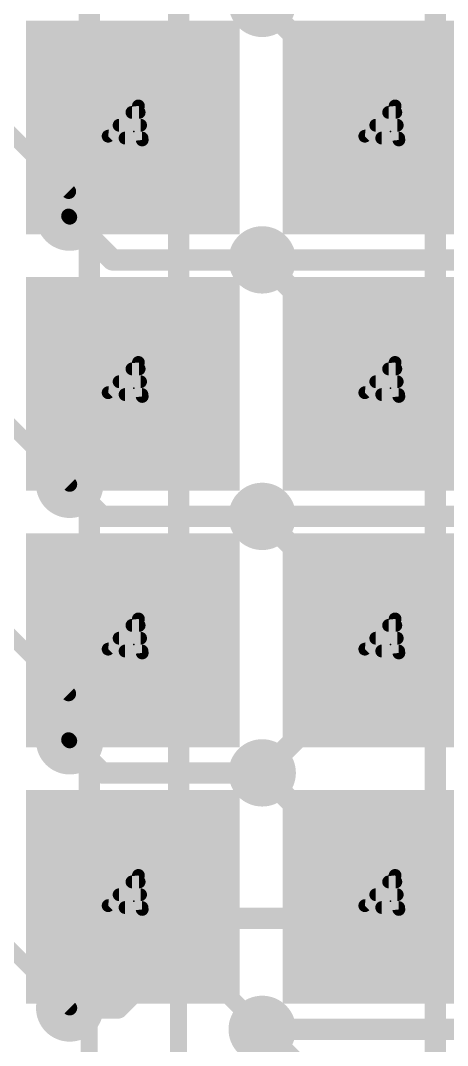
# Model space of a CAD drawing. Extents: x -0.1 to 66, y -0.1 to 31.
# Drawn here: x 9.72 to 14.79, y 5.98 to 18.16 of the extents above; entities that cross this region are included whole.
import ezdxf

# ---------------------------------------------------------------- set-up
doc = ezdxf.new("R2010")
doc.units = 0
for name, color, linetype in [('1', 12, 'CONTINUOUS'), ('16', 132, 'CONTINUOUS'), ('18', 110, 'CONTINUOUS'), ('21', 40, 'CONTINUOUS'), ('22', 6, 'CONTINUOUS'), ('23', 40, 'CONTINUOUS')]:
    doc.layers.add(name, color=color, linetype=linetype)

# ---------------------------------------------------------------- blocks, each defined once
blk = doc.blocks.new('RECT')
blk.add_solid([(-0.5, -0.5), (0.5, -0.5), (-0.5, 0.5), (0.5, 0.5)])
blk = doc.blocks.new('ROUNDV')
at = {"const_width": 0.5}
blk.add_lwpolyline([(0, -0.25, 1), (0, 0.25, 1), (0, -0.25)], format="xyb", dxfattribs=at)

msp = doc.modelspace()

# ---------------------------------------------------------------- linework, layer by layer
at = {"layer": '1'}
for points, const_width in [([(11.592, 16.3099), (11.592, 19.3579)], 0.254), ([(14.64, 16.3099), (14.64, 19.3579)], 0.254), ([(10.5314, 17.3705), (10.5314, 18.5135)], 0.254), ([(13.5794, 17.3705), (12.5857, 18.3642)], 0.254), ([(8.49, 17.926), (10.287, 16.129)], 0.1778), ([(11.592, 13.2619), (11.592, 16.3099)], 0.254), ([(14.64, 13.2619), (14.64, 16.3099)], 0.254), ([(10.287, 16.129), (10.287, 15.8369)], 0.1778), ([(10.5314, 15.5925), (10.2997, 15.8242)], 0.254), ([(10.287, 15.8369), (10.2997, 15.8242)], 0.1778), ([(10.5314, 14.3225), (10.5314, 15.5925)], 0.254), ([(13.5794, 14.3225), (12.5857, 15.3162)], 0.254), ([(9.271, 13.6779), (10.2997, 12.6492)], 0.1778), ([(11.592, 10.2139), (11.592, 13.2619)], 0.254), ([(14.64, 10.2139), (14.64, 13.2619)], 0.254), ([(10.5314, 12.4175), (10.2997, 12.6492)], 0.254), ([(10.5314, 11.2745), (10.5314, 12.4175)], 0.254), ([(12.5857, 12.2682), (13.5794, 11.2745)], 0.254), ([(8.89, 11.557), (10.287, 10.16)], 0.1778), ([(10.287, 10.16), (10.287, 9.6139)], 0.1778), ([(11.592, 7.1659), (11.592, 10.2139)], 0.254), ([(14.64, 7.1659), (14.64, 10.2139)], 0.254), ([(15.6337, 9.2202), (14.64, 10.2139)], 0.254), ([(10.5314, 9.3695), (10.2997, 9.6012)], 0.254), ([(10.287, 9.6139), (10.2997, 9.6012)], 0.1778), ([(10.5314, 8.2265), (10.5314, 9.3695)], 0.254), ([(13.5794, 8.2265), (12.5857, 9.2202)], 0.254), ([(9.398, 7.3279), (10.2997, 6.4262)], 0.1778), ([(11.592, 4.1179), (11.592, 7.1659)], 0.2032), ([(12.5857, 6.1722), (11.592, 7.1659)], 0.2032), ([(14.64, 4.1179), (14.64, 7.1659)], 0.254), ([(10.5314, 6.1945), (10.2997, 6.4262)], 0.2032), ([(10.5314, 5.1785), (10.5314, 6.1945)], 0.2032), ([(12.5857, 6.1722), (13.5794, 5.1785)], 0.254), ([(12.5857, 6.1722), (12.5857, 6.1722)], 0.2032)]:
    msp.add_lwpolyline(points, dxfattribs=dict(at, const_width=const_width))
for points, const_width in [([(10.4679, 17.3705, 1), (10.5949, 17.3705)], 0.127), ([(13.5345, 17.3256, 1), (13.6243, 17.4154)], 0.127), ([(11.6555, 16.3099, 1), (11.5285, 16.3099)], 0.127), ([(11.5285, 16.3099, 1), (11.6555, 16.3099)], 0.127), ([(14.7035, 16.3099, 1), (14.5765, 16.3099)], 0.127), ([(14.5765, 16.3099, 1), (14.7035, 16.3099)], 0.127), ([(10.3315, 16.129, 1), (10.2426, 16.129)], 0.0889), ([(10.2556, 16.0976, 1), (10.3184, 16.1604)], 0.0889), ([(10.3446, 15.8691, 1), (10.2548, 15.7793)], 0.127), ([(10.3184, 15.8683, 1), (10.2556, 15.8055)], 0.0889), ([(10.2426, 15.8369, 1), (10.3315, 15.8369)], 0.0889), ([(10.2683, 15.7928, 1), (10.3311, 15.8556)], 0.0889), ([(10.5949, 15.5925, 1), (10.4679, 15.5925)], 0.127), ([(10.4865, 15.5476, 1), (10.5763, 15.6374)], 0.127), ([(12.6306, 15.3611, 1), (12.5408, 15.2713)], 0.127), ([(10.4679, 14.3225, 1), (10.5949, 14.3225)], 0.127), ([(13.5345, 14.2776, 1), (13.6243, 14.3674)], 0.127), ([(11.6555, 13.2619, 1), (11.5285, 13.2619)], 0.127), ([(11.5285, 13.2619, 1), (11.6555, 13.2619)], 0.127), ([(14.7035, 13.2619, 1), (14.5765, 13.2619)], 0.127), ([(14.5765, 13.2619, 1), (14.7035, 13.2619)], 0.127), ([(10.3446, 12.6941, 1), (10.2548, 12.6043)], 0.127), ([(10.2683, 12.6178, 1), (10.3311, 12.6806)], 0.0889), ([(10.5949, 12.4175, 1), (10.4679, 12.4175)], 0.127), ([(10.4865, 12.3726, 1), (10.5763, 12.4624)], 0.127), ([(12.6306, 12.3131, 1), (12.5408, 12.2233)], 0.127), ([(10.4679, 11.2745, 1), (10.5949, 11.2745)], 0.127), ([(13.5345, 11.2296, 1), (13.6243, 11.3194)], 0.127), ([(10.3315, 10.16, 1), (10.2426, 10.16)], 0.0889), ([(10.2556, 10.1286, 1), (10.3184, 10.1914)], 0.0889), ([(11.6555, 10.2139, 1), (11.5285, 10.2139)], 0.127), ([(11.5285, 10.2139, 1), (11.6555, 10.2139)], 0.127), ([(14.7035, 10.2139, 1), (14.5765, 10.2139)], 0.127), ([(14.6849, 10.2588, 1), (14.5951, 10.169)], 0.127), ([(14.5765, 10.2139, 1), (14.7035, 10.2139)], 0.127), ([(10.3446, 9.6461, 1), (10.2548, 9.5563)], 0.127), ([(10.3184, 9.6453, 1), (10.2556, 9.5825)], 0.0889), ([(10.2426, 9.6139, 1), (10.3315, 9.6139)], 0.0889), ([(10.2683, 9.5698, 1), (10.3311, 9.6326)], 0.0889), ([(10.5949, 9.3695, 1), (10.4679, 9.3695)], 0.127), ([(10.4865, 9.3246, 1), (10.5763, 9.4144)], 0.127), ([(12.6306, 9.2651, 1), (12.5408, 9.1753)], 0.127), ([(10.4679, 8.2265, 1), (10.5949, 8.2265)], 0.127), ([(13.5345, 8.1816, 1), (13.6243, 8.2714)], 0.127), ([(11.5285, 7.1659, 1), (11.6555, 7.1659)], 0.127), ([(11.6428, 7.1659, 1), (11.5412, 7.1659)], 0.1016), ([(11.6279, 7.2018, 1), (11.5561, 7.1299)], 0.1016), ([(14.7035, 7.1659, 1), (14.5765, 7.1659)], 0.127), ([(14.5765, 7.1659, 1), (14.7035, 7.1659)], 0.127), ([(10.3356, 6.4621, 1), (10.2638, 6.3903)], 0.1016), ([(10.2683, 6.3948, 1), (10.3311, 6.4576)], 0.0889), ([(10.5822, 6.1945, 1), (10.4806, 6.1945)], 0.1016), ([(10.4954, 6.1586, 1), (10.5673, 6.2305)], 0.1016), ([(12.6306, 6.2171, 1), (12.5408, 6.1273)], 0.127), ([(12.5857, 6.223, 1), (12.5857, 6.1214)], 0.1016), ([(12.5498, 6.1363, 1), (12.6216, 6.2081)], 0.1016), ([(12.5857, 6.1214, 1), (12.5857, 6.223)], 0.1016)]:
    msp.add_lwpolyline(points, format="xyb", dxfattribs=dict(at, const_width=const_width))
at = {"layer": '16', "const_width": 0.254}
for points in [[(10.8077, 15.3162), (10.2997, 15.8242)], [(12.5857, 15.3162), (10.8077, 15.3162)], [(12.5857, 15.3162), (15.6337, 15.3162)], [(10.6807, 12.2682), (10.2997, 12.6492)], [(12.5857, 12.2682), (10.6807, 12.2682)], [(15.6337, 12.2682), (12.5857, 12.2682)], [(12.5857, 9.2202), (13.8557, 10.4902)], [(13.8557, 10.4902), (16.1417, 10.4902)], [(10.6807, 9.2202), (10.2997, 9.6012)], [(12.5857, 9.2202), (10.6807, 9.2202)], [(15.6337, 9.2202), (13.9065, 7.493)], [(11.938, 7.493), (10.8712, 6.4262)], [(13.9065, 7.493), (11.938, 7.493)], [(10.8712, 6.4262), (10.2997, 6.4262)], [(15.6337, 6.1722), (12.5857, 6.1722)]]:
    msp.add_lwpolyline(points, dxfattribs=at)
at = {"layer": '16', "const_width": 0.127}
for points in [[(10.3446, 15.8691, 1), (10.2548, 15.7793)], [(10.8077, 15.3797, 1), (10.8077, 15.2527)], [(10.7628, 15.2713, 1), (10.8526, 15.3611)], [(12.5857, 15.3797, 1), (12.5857, 15.2527)], [(12.5857, 15.2527, 1), (12.5857, 15.3797)], [(10.3446, 12.6941, 1), (10.2548, 12.6043)], [(10.6807, 12.3317, 1), (10.6807, 12.2047)], [(10.6358, 12.2233, 1), (10.7256, 12.3131)], [(12.5857, 12.3317, 1), (12.5857, 12.2047)], [(12.5857, 12.2047, 1), (12.5857, 12.3317)], [(13.8557, 10.5537, 1), (13.8557, 10.4267)], [(13.9006, 10.4453, 1), (13.8108, 10.5351)], [(10.3446, 9.6461, 1), (10.2548, 9.5563)], [(10.6807, 9.2837, 1), (10.6807, 9.1567)], [(10.6358, 9.1753, 1), (10.7256, 9.2651)], [(12.5408, 9.2651, 1), (12.6306, 9.1753)], [(12.5857, 9.1567, 1), (12.5857, 9.2837)], [(11.938, 7.5565, 1), (11.938, 7.4295)], [(11.9829, 7.4481, 1), (11.8931, 7.5379)], [(13.8616, 7.5379, 1), (13.9514, 7.4481)], [(13.9065, 7.4295, 1), (13.9065, 7.5565)], [(10.2997, 6.4897, 1), (10.2997, 6.3627)], [(10.8263, 6.4711, 1), (10.9161, 6.3813)], [(10.8712, 6.3627, 1), (10.8712, 6.4897)], [(12.5857, 6.2357, 1), (12.5857, 6.1087)]]:
    msp.add_lwpolyline(points, format="xyb", dxfattribs=at)
at = {"layer": '21', "const_width": 0.1524}
for points in [[(11.1156, 17.1455), (10.7564, 16.7863)], [(11.1605, 16.7414), (11.1156, 17.1455)], [(14.1636, 17.1455), (13.8044, 16.7863)], [(14.2085, 16.7414), (14.1636, 17.1455)], [(11.0389, 17.0688), (11.1241, 17.0688)], [(14.0869, 17.0688), (14.1721, 17.0688)], [(10.8865, 16.9164), (11.141, 16.9164)], [(13.9345, 16.9164), (14.189, 16.9164)], [(10.7564, 16.7863), (11.1605, 16.7414)], [(10.9572, 16.764), (11.158, 16.764)], [(13.8044, 16.7863), (14.2085, 16.7414)], [(14.0052, 16.764), (14.206, 16.764)], [(11.1156, 14.0975), (10.7564, 13.7383)], [(11.1605, 13.6934), (11.1156, 14.0975)], [(14.1636, 14.0975), (13.8044, 13.7383)], [(14.2085, 13.6934), (14.1636, 14.0975)], [(11.0389, 14.0208), (11.1241, 14.0208)], [(14.0869, 14.0208), (14.1721, 14.0208)], [(10.8865, 13.8684), (11.141, 13.8684)], [(13.9345, 13.8684), (14.189, 13.8684)], [(10.7564, 13.7383), (11.1605, 13.6934)], [(10.9572, 13.716), (11.158, 13.716)], [(13.8044, 13.7383), (14.2085, 13.6934)], [(14.0052, 13.716), (14.206, 13.716)], [(11.1156, 11.0495), (10.7564, 10.6903)], [(11.1605, 10.6454), (11.1156, 11.0495)], [(14.1636, 11.0495), (13.8044, 10.6903)], [(14.2085, 10.6454), (14.1636, 11.0495)], [(11.0389, 10.9728), (11.1241, 10.9728)], [(14.0869, 10.9728), (14.1721, 10.9728)], [(10.8865, 10.8204), (11.141, 10.8204)], [(13.9345, 10.8204), (14.189, 10.8204)], [(10.7564, 10.6903), (11.1605, 10.6454)], [(10.9572, 10.668), (11.158, 10.668)], [(13.8044, 10.6903), (14.2085, 10.6454)], [(14.0052, 10.668), (14.206, 10.668)], [(11.1156, 8.0015), (10.7564, 7.6423)], [(11.1605, 7.5974), (11.1156, 8.0015)], [(14.1636, 8.0015), (13.8044, 7.6423)], [(14.2085, 7.5974), (14.1636, 8.0015)], [(11.0389, 7.9248), (11.1241, 7.9248)], [(14.0869, 7.9248), (14.1721, 7.9248)], [(10.8865, 7.7724), (11.141, 7.7724)], [(13.9345, 7.7724), (14.189, 7.7724)], [(10.7564, 7.6423), (11.1605, 7.5974)], [(10.9572, 7.62), (11.158, 7.62)], [(13.8044, 7.6423), (14.2085, 7.5974)], [(14.0052, 7.62), (14.206, 7.62)]]:
    msp.add_lwpolyline(points, dxfattribs=at)
at = {"layer": '21', "const_width": 0.0762}
for points in [[(11.1534, 17.1497, 1), (11.0777, 17.1413)], [(11.1425, 17.1186, 1), (11.0886, 17.1725)], [(14.2014, 17.1497, 1), (14.1257, 17.1413)], [(14.1905, 17.1186, 1), (14.1366, 17.1725)], [(11.0389, 17.1069, 1), (11.0389, 17.0307)], [(11.1241, 17.0307, 1), (11.1241, 17.1069)], [(14.0869, 17.1069, 1), (14.0869, 17.0307)], [(14.1721, 17.0307, 1), (14.1721, 17.1069)], [(10.8865, 16.9545, 1), (10.8865, 16.8783)], [(11.141, 16.8783, 1), (11.141, 16.9545)], [(13.9345, 16.9545, 1), (13.9345, 16.8783)], [(14.189, 16.8783, 1), (14.189, 16.9545)], [(10.7294, 16.8133, 1), (10.7833, 16.7594)], [(10.7606, 16.8242, 1), (10.7522, 16.7484)], [(10.9572, 16.8021, 1), (10.9572, 16.7259)], [(11.1563, 16.7035, 1), (11.1647, 16.7793)], [(11.158, 16.7259, 1), (11.158, 16.8021)], [(13.7774, 16.8133, 1), (13.8313, 16.7594)], [(13.8086, 16.8242, 1), (13.8002, 16.7484)], [(14.0052, 16.8021, 1), (14.0052, 16.7259)], [(14.2043, 16.7035, 1), (14.2127, 16.7793)], [(14.206, 16.7259, 1), (14.206, 16.8021)], [(11.1226, 16.7372, 1), (11.1983, 16.7456)], [(14.1706, 16.7372, 1), (14.2463, 16.7456)], [(11.1534, 14.1017, 1), (11.0777, 14.0933)], [(11.1425, 14.0706, 1), (11.0886, 14.1245)], [(14.2014, 14.1017, 1), (14.1257, 14.0933)], [(14.1905, 14.0706, 1), (14.1366, 14.1245)], [(11.0389, 14.0589, 1), (11.0389, 13.9827)], [(11.1241, 13.9827, 1), (11.1241, 14.0589)], [(14.0869, 14.0589, 1), (14.0869, 13.9827)], [(14.1721, 13.9827, 1), (14.1721, 14.0589)], [(10.8865, 13.9065, 1), (10.8865, 13.8303)], [(11.141, 13.8303, 1), (11.141, 13.9065)], [(13.9345, 13.9065, 1), (13.9345, 13.8303)], [(14.189, 13.8303, 1), (14.189, 13.9065)], [(10.7294, 13.7653, 1), (10.7833, 13.7114)], [(10.7606, 13.7762, 1), (10.7522, 13.7004)], [(10.9572, 13.7541, 1), (10.9572, 13.6779)], [(11.1563, 13.6555, 1), (11.1647, 13.7313)], [(11.158, 13.6779, 1), (11.158, 13.7541)], [(13.7774, 13.7653, 1), (13.8313, 13.7114)], [(13.8086, 13.7762, 1), (13.8002, 13.7004)], [(14.0052, 13.7541, 1), (14.0052, 13.6779)], [(14.2043, 13.6555, 1), (14.2127, 13.7313)], [(14.206, 13.6779, 1), (14.206, 13.7541)], [(11.1226, 13.6892, 1), (11.1983, 13.6976)], [(14.1706, 13.6892, 1), (14.2463, 13.6976)], [(11.1534, 11.0537, 1), (11.0777, 11.0453)], [(11.1425, 11.0226, 1), (11.0886, 11.0765)], [(14.2014, 11.0537, 1), (14.1257, 11.0453)], [(14.1905, 11.0226, 1), (14.1366, 11.0765)], [(11.0389, 11.0109, 1), (11.0389, 10.9347)], [(11.1241, 10.9347, 1), (11.1241, 11.0109)], [(14.0869, 11.0109, 1), (14.0869, 10.9347)], [(14.1721, 10.9347, 1), (14.1721, 11.0109)], [(10.8865, 10.8585, 1), (10.8865, 10.7823)], [(11.141, 10.7823, 1), (11.141, 10.8585)], [(13.9345, 10.8585, 1), (13.9345, 10.7823)], [(14.189, 10.7823, 1), (14.189, 10.8585)], [(10.7294, 10.7173, 1), (10.7833, 10.6634)], [(10.7606, 10.7282, 1), (10.7522, 10.6524)], [(10.9572, 10.7061, 1), (10.9572, 10.6299)], [(11.1563, 10.6075, 1), (11.1647, 10.6833)], [(11.158, 10.6299, 1), (11.158, 10.7061)], [(13.7774, 10.7173, 1), (13.8313, 10.6634)], [(13.8086, 10.7282, 1), (13.8002, 10.6524)], [(14.0052, 10.7061, 1), (14.0052, 10.6299)], [(14.2043, 10.6075, 1), (14.2127, 10.6833)], [(14.206, 10.6299, 1), (14.206, 10.7061)], [(11.1226, 10.6412, 1), (11.1983, 10.6496)], [(14.1706, 10.6412, 1), (14.2463, 10.6496)], [(11.1534, 8.0057, 1), (11.0777, 7.9973)], [(11.1425, 7.9746, 1), (11.0886, 8.0285)], [(14.2014, 8.0057, 1), (14.1257, 7.9973)], [(14.1905, 7.9746, 1), (14.1366, 8.0285)], [(11.0389, 7.9629, 1), (11.0389, 7.8867)], [(11.1241, 7.8867, 1), (11.1241, 7.9629)], [(14.0869, 7.9629, 1), (14.0869, 7.8867)], [(14.1721, 7.8867, 1), (14.1721, 7.9629)], [(10.8865, 7.8105, 1), (10.8865, 7.7343)], [(11.141, 7.7343, 1), (11.141, 7.8105)], [(13.9345, 7.8105, 1), (13.9345, 7.7343)], [(14.189, 7.7343, 1), (14.189, 7.8105)], [(10.7294, 7.6693, 1), (10.7833, 7.6154)], [(10.7606, 7.6802, 1), (10.7522, 7.6044)], [(10.9572, 7.6581, 1), (10.9572, 7.5819)], [(11.158, 7.5819, 1), (11.158, 7.6581)], [(13.7774, 7.6693, 1), (13.8313, 7.6154)], [(13.8086, 7.6802, 1), (13.8002, 7.6044)], [(14.0052, 7.6581, 1), (14.0052, 7.5819)], [(14.206, 7.5819, 1), (14.206, 7.6581)], [(11.1226, 7.5932, 1), (11.1983, 7.6016)], [(11.1563, 7.5595, 1), (11.1647, 7.6353)], [(14.1706, 7.5932, 1), (14.2463, 7.6016)], [(14.2043, 7.5595, 1), (14.2127, 7.6353)]]:
    msp.add_lwpolyline(points, format="xyb", dxfattribs=at)
at = {"layer": '22', "const_width": 0.2286}
for points in [[(14.9191, 17.0061), (14.4361, 17.4891)], [(14.4361, 17.4891), (14.4361, 16.0401)]]:
    msp.add_lwpolyline(points, dxfattribs=at)
at = {"layer": '22', "const_width": 0.1143}
for points in [[(14.4765, 17.5295, 1), (14.3957, 17.4487)], [(14.4933, 17.4891, 1), (14.379, 17.4891)], [(14.379, 16.0401, 1), (14.4933, 16.0401)]]:
    msp.add_lwpolyline(points, format="xyb", dxfattribs=at)
at = {"layer": '23'}
for p in [(11.0617, 16.8402), (14.1097, 16.8402), (11.0617, 13.7922), (14.1097, 13.7922), (11.0617, 10.7442), (14.1097, 10.7442), (11.0617, 7.6962), (14.1097, 7.6962)]:
    msp.add_point(p, dxfattribs=at)

# ---------------------------------------------------------------- block references
at = {"layer": '1', "xscale": 0.8, "yscale": 0.8, "rotation": 225}
for p in [(10.5314, 17.3705), (13.5794, 17.3705), (11.592, 16.3099), (14.64, 16.3099), (10.5314, 14.3225), (13.5794, 14.3225), (11.592, 13.2619), (14.64, 13.2619), (10.5314, 11.2745), (13.5794, 11.2745), (11.592, 10.2139), (14.64, 10.2139), (10.5314, 8.2265), (13.5794, 8.2265), (11.592, 7.1659), (14.64, 7.1659)]:
    msp.add_blockref('RECT', p, dxfattribs=at)
at = {"layer": '18', "xscale": 0.8001, "yscale": 0.8001}
for p in [(12.5857, 18.3642), (12.5857, 18.3642), (10.2997, 15.8242), (10.2997, 15.8242), (12.5857, 15.3162), (12.5857, 15.3162), (10.2997, 12.6492), (10.2997, 12.6492), (12.5857, 12.2682), (12.5857, 12.2682), (10.2997, 9.6012), (10.2997, 9.6012), (12.5857, 9.2202), (12.5857, 9.2202), (10.2997, 6.4262), (10.2997, 6.4262), (12.5857, 6.1722), (12.5857, 6.1722)]:
    msp.add_blockref('ROUNDV', p, dxfattribs=at)
at = {"layer": '21', "xscale": 2.54, "yscale": 2.54}
for p in [(11.049, 16.891), (14.097, 16.891), (11.049, 13.843), (14.097, 13.843), (11.049, 10.795), (14.097, 10.795), (11.049, 7.747), (14.097, 7.747)]:
    msp.add_blockref('RECT', p, dxfattribs=at)
at = {"layer": '21', "xscale": 0.762, "yscale": 0.127, "rotation": 225}
for p in [(11.2054, 16.6965), (14.2534, 16.6965), (11.2054, 13.6485), (14.2534, 13.6485), (11.2054, 10.6005), (14.2534, 10.6005), (11.2054, 7.5525), (14.2534, 7.5525)]:
    msp.add_blockref('RECT', p, dxfattribs=at)

doc.saveas('drawing.dxf')
